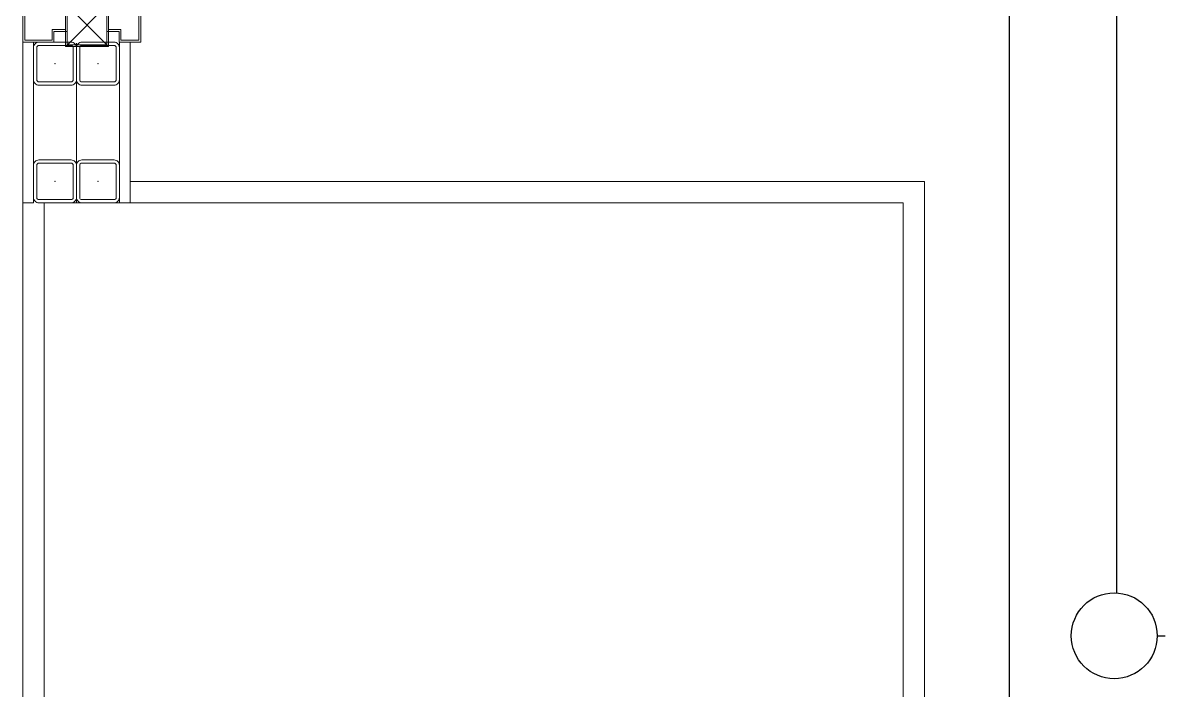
# Model space of a CAD drawing. Extents: x -1439 to 34962, y -872 to 8330.
# Drawn here: x 3598.8 to 3704.9, y 1047.1 to 1109.3 of the extents above; entities that cross this region are included whole.
import ezdxf

# ---------------------------------------------------------------- set-up
doc = ezdxf.new("R2010")
doc.units = 0
doc.linetypes.add('HIDDEN', pattern=[0.375, 0.25, -0.125])
doc.layers.get('0').update_dxf_attribs({"color": 9, "lineweight": 9})
for name, color, linetype, lineweight in [('01', 9, 'Continuous', 9), ('06D', 9, 'Continuous', 9), ('10', 9, 'Continuous', 9), ('11', 9, 'Continuous', 9), ('14', 9, 'Continuous', 9), ('33', 9, 'BATTING', 9), ('E-KABLO', 7, 'Continuous', 30)]:
    doc.layers.add(name, color=color, linetype=linetype, lineweight=lineweight)
doc.linetypes.add('BATTING', pattern='A,0.0001,-0.1,[134,ltypeshp.shx,S=0.1,R=0,X=-0.1,Y=0],-0.2,[134,ltypeshp.shx,S=0.1,R=180,X=0.1,Y=0],-0.1', length=0.4001)

# ---------------------------------------------------------------- blocks, each defined once
blk = doc.blocks.new('p-kolon-80x80-vw')
at = {"layer": '01'}
blk.add_lwpolyline([(-40, -40), (-40, 40), (40, 40), (40, -40)], close=True, dxfattribs=at)
blk = doc.blocks.new('Prf-40x40')
for points in [[(1.5, -2), (-1.5, -2, -0.414214), (-2, -1.5), (-2, 1.5, -0.414214), (-1.5, 2), (1.5, 2, -0.414214), (2, 1.5), (2, -1.5, -0.414214)], [(1.5, -1.7), (-1.5, -1.7, -0.414214), (-1.7, -1.5), (-1.7, 1.5, -0.414214), (-1.5, 1.7), (1.5, 1.7, -0.414214), (1.7, 1.5), (1.7, -1.5, -0.414214)]]:
    blk.add_lwpolyline(points, format="xyb", close=True)
blk.add_point((0, 0))
blk = doc.blocks.new('p-korkasa_40x40')
at = {"layer": '10'}
for points in [[(-2, -2), (-2, -2, 4.557572), (-2, -2), (2, -2, 6.895317), (2, -2), (2, -2), (2, 2), (-2, 2), (-2, -2)], [(-1.85, -1.85), (-1.85, 1.85), (1.85, 1.85), (1.85, -1.85), (-1.85, -1.85, -4.556435), (-1.85, -1.85)]]:
    blk.add_lwpolyline(points, format="xyb", close=True, dxfattribs=at)
for points in [[(2, -2), (-2, 2)], [(2, 2), (-2, -1.97)]]:
    blk.add_lwpolyline(points, dxfattribs=at)
blk = doc.blocks.new('P-AH-01-10')
at = {"layer": '10'}
for points in [[(-6.84, -10.95), (-6.84, -9.93, 0.414214), (-6.87, -9.9), (-8, -9.9), (-8, -8.93, 0.414214), (-8.03, -8.9), (-10, -8.9, 0.414214), (-10.02, -8.93), (-10.02, -12.55, 0.414214)], [(0.98, -12.55), (0.98, -8.93, 0.414214), (0.95, -8.9), (-1.88, -8.9, 0.414214), (-1.9, -8.93), (-1.9, -9.9), (-3.14, -9.9, 0.414214), (-3.16, -9.93), (-3.16, -10.95)]]:
    blk.add_lwpolyline(points, format="xyb", dxfattribs=at)
for points in [[(-7, -10.08), (-8.16, -10.08), (-8.16, -9.1), (-9.82, -9.1), (-9.82, -12.5), (-7, -12.5)], [(0.78, -9.1), (0.78, -12.5), (-3, -12.5), (-3, -10.08), (-1.74, -10.08), (-1.74, -9.1)]]:
    blk.add_lwpolyline(points, close=True, dxfattribs=at)
at = {"layer": '10', "extrusion": (0, 0, -1), "zscale": -1, "rotation": 270}
blk.add_blockref('p-korkasa_40x40', (5, -10.5), dxfattribs=at)

msp = doc.modelspace()

# ---------------------------------------------------------------- linework, layer by layer
at = {"layer": '06D'}
msp.add_lwpolyline([(3603.84, 1105.47), (3603.84, 1094.5)], dxfattribs=at)
at = {"layer": '11'}
for points in [[(3599.84, 1092.5), (3598.84, 1092.5), (3598.84, 1107.47), (3599.84, 1107.47)], [(3608.84, 1092.5), (3607.84, 1092.5), (3607.84, 1107.47), (3608.84, 1107.47)]]:
    msp.add_lwpolyline(points, close=True, dxfattribs=at)
at = {"layer": '14'}
for points in [[(3608.84, 1094.5), (3682.83, 1094.5), (3682.84, 1029.5), (4013.84, 1029.5), (4013.84, 1354.5), (4032.84, 1354.5), (4032.84, 1010.5), (3682.84, 1010.5)], [(3682.84, 1010.5), (3682.84, 1010.5), (3598.84, 1010.5), (3598.84, 1092.5), (3598.84, 1092.5)]]:
    msp.add_lwpolyline(points, dxfattribs=at)
at = {"layer": '33', "ltscale": 0.3}
msp.add_lwpolyline([(3603.84, 1092.5), (3603.84, 1107.37)], dxfattribs=at)
at = {"layer": 'E-KABLO', "color": 4, "ltscale": 40}
msp.add_line((3700.73, 1152.38), (3700.73, 1056.18), dxfattribs=at)
at = {"layer": 'E-KABLO', "color": 6, "ltscale": 40}
msp.add_line((3690.73, 1142.85), (3690.73, 1043.33), dxfattribs=at)
at = {"layer": 'E-KABLO', "color": 4, "linetype": 'HIDDEN', "ltscale": 3}
msp.add_line((3704.52, 1052.18), (3733.33, 1052.18), dxfattribs=at)
at = {"layer": 'E-KABLO', "color": 4, "ltscale": 40}
msp.add_circle((3700.52, 1052.18), 4, dxfattribs=at)

# ---------------------------------------------------------------- block references
msp.add_blockref('p-kolon-80x80-vw', (3640.84, 1052.5))
at = {"layer": '10', "rotation": 180}
msp.add_blockref('P-AH-01-10', (3599.82, 1098.57), dxfattribs=at)
at = {"layer": '10', "xscale": -1, "rotation": 270}
for p in [(3601.84, 1105.47), (3605.84, 1105.47), (3601.84, 1094.5), (3605.84, 1094.5)]:
    msp.add_blockref('Prf-40x40', p, dxfattribs=at)

doc.saveas('drawing.dxf')
